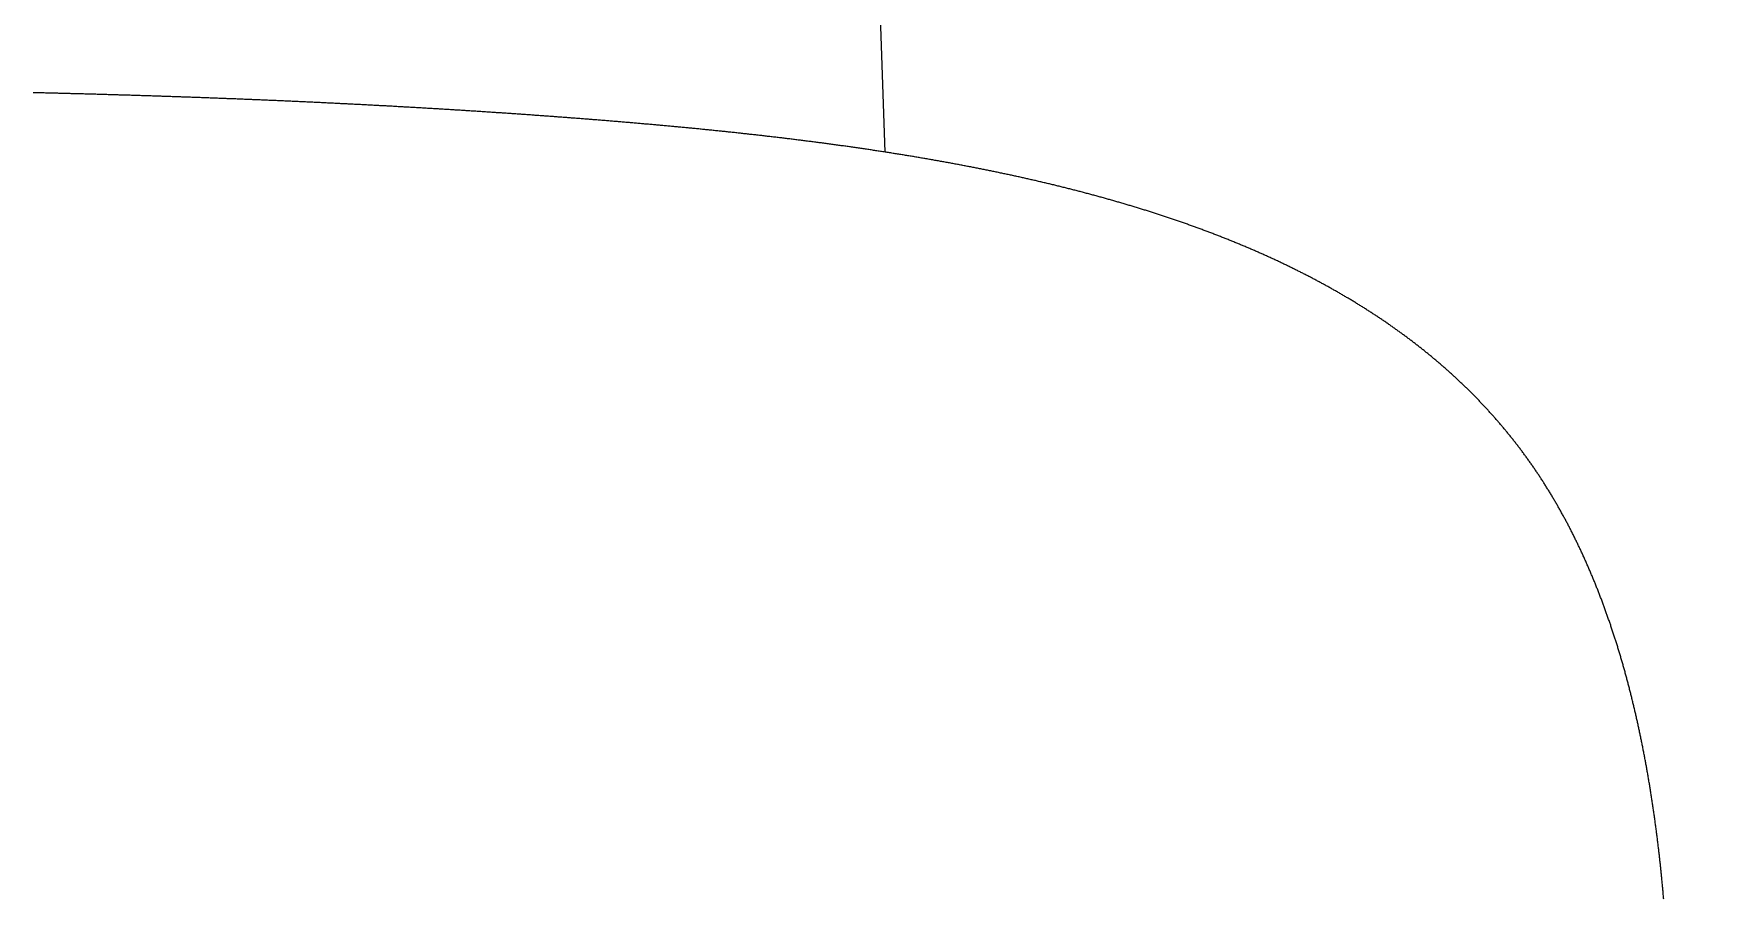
# Model space of a CAD drawing. Header units: millimetres. Extents: x 88 to 97873, y 32 to 55088.
# Drawn here: x 48491.348 to 48494.662, y 5107.48 to 5109.179 of the extents above; entities that cross this region are included whole.
import ezdxf

# ---------------------------------------------------------------- set-up
doc = ezdxf.new("R2010")
doc.units = ezdxf.units.MM
doc.header["$LTSCALE"] = 0.3

# ---------------------------------------------------------------- blocks, each defined once
blk = doc.blocks.new('FICHA_JACK5_FEMEA')
h = blk.add_hatch()
h.set_pattern_fill('ANSI35', color=256, scale=20, angle=43)
h.paths.add_polyline_path([(344.369, 0, 1), (-344.369, 0, 0.330565), (-99.716, -329.616), (-101.074, -328.278), (-102.307, -326.825), (-103.429, -325.305), (-104.47, -323.737), (-105.451, -322.136), (-106.384, -320.52), (-107.269, -318.925), (-108.104, -317.384), (-108.821, -316.043), (-110.225, -313.412), (-111.247, -311.489), (-112.233, -309.624), (-113.2, -307.781), (-114.15, -305.954), (-115.085, -304.134), (-116.009, -302.313), (-116.918, -300.494), (-117.817, -298.665), (-118.704, -296.829), (-119.576, -294.989), (-120.429, -293.148), (-121.262, -291.309), (-122.081, -289.455), (-122.881, -287.589), (-123.662, -285.713), (-124.419, -283.83), (-125.151, -281.94), (-125.852, -280.053), (-126.525, -278.158), (-127.169, -276.254), (-127.786, -274.336), (-128.37, -272.418), (-128.925, -270.494), (-129.452, -268.562), (-129.948, -266.636), (-130.415, -264.715), (-130.856, -262.797), (-131.278, -260.858), (-131.681, -258.895), (-132.063, -256.93), (-132.426, -254.961), (-132.77, -252.99), (-133.099, -251.015), (-133.412, -249.039), (-133.712, -247.062), (-133.998, -245.086), (-134.273, -243.113), (-134.536, -241.144), (-134.79, -239.182), (-135.033, -237.23), (-135.273, -235.25), (-135.515, -233.191), (-135.747, -231.132), (-135.971, -229.063), (-136.18, -227.021), (-136.376, -224.98), (-136.557, -222.947), (-136.721, -220.924), (-136.871, -218.883), (-137.003, -216.827), (-137.115, -214.759), (-137.204, -212.718), (-137.27, -210.706), (-137.312, -208.692), (-137.329, -206.678), (-137.318, -204.633), (-137.276, -202.56), (-137.2, -200.498), (-137.089, -198.449), (-136.94, -196.416), (-136.749, -194.369), (-136.511, -192.314), (-136.226, -190.286), (-135.887, -188.257), (-135.488, -186.234), (-135.033, -184.252), (-134.51, -182.284), (-133.913, -180.339), (-133.238, -178.421), (-132.466, -176.511), (-131.6, -174.647), (-130.634, -172.835), (-129.563, -171.09), (-128.395, -169.441), (-127.128, -167.876), (-125.769, -166.4), (-124.321, -165.009), (-122.809, -163.719), (-121.241, -162.523), (-119.598, -161.399), (-117.908, -160.361), (-116.178, -159.402), (-114.413, -158.517), (-112.618, -157.701), (-110.771, -156.938), (-108.902, -156.238), (-107.017, -155.594), (-105.119, -155.003), (-103.214, -154.461), (-101.273, -153.957), (-99.33, -153.496), (-97.389, -153.074), (-95.422, -152.683), (-93.461, -152.326), (-91.512, -152), (-89.542, -151.697), (-87.555, -151.417), (-85.584, -151.162), (-83.634, -150.929), (-81.672, -150.712), (-79.699, -150.511), (-77.717, -150.323), (-75.728, -150.148), (-73.767, -149.986), (-71.789, -149.833), (-69.776, -149.686), (-67.767, -149.547), (-65.755, -149.417), (-63.739, -149.294), (-61.72, -149.179), (-59.699, -149.071), (-57.675, -148.971), (-55.648, -148.877), (-53.618, -148.789), (-51.586, -148.708), (-49.551, -148.633), (-47.514, -148.564), (-45.475, -148.5), (-43.47, -148.443), (-41.5, -148.392), (-39.527, -148.345), (-37.554, -148.303), (-35.578, -148.265), (-33.601, -148.231), (-31.623, -148.2), (-29.643, -148.173), (-27.662, -148.149), (-25.68, -148.129), (-23.697, -148.111), (-21.713, -148.096), (-19.728, -148.083), (-17.743, -148.073), (-16.695, -148.068), (-16.621, -148.068), (-16.547, -148.068), (-16.474, -148.067), (-16.4, -148.067), (-16.326, -148.067), (-16.253, -148.066), (-16.179, -148.066), (-16.106, -148.066), (-16.032, -148.066), (-15.958, -148.065), (-15.885, -148.065), (-15.811, -148.065), (-15.737, -148.064), (-15.664, -148.064), (-15.59, -148.064), (-15.516, -148.064), (-15.443, -148.063), (-15.369, -148.063), (-15.296, -148.063), (-15.222, -148.062), (-15.148, -148.062), (-15.075, -148.062), (-15.001, -148.062), (-14.927, -148.061), (-14.854, -148.061), (-14.78, -148.061), (-14.706, -148.061), (-14.633, -148.06), (-14.559, -148.06), (-14.485, -148.06), (-14.412, -148.06), (-14.338, -148.059), (-14.264, -148.059), (-14.191, -148.059), (-14.117, -148.059), (-14.043, -148.059), (-13.97, -148.058), (-13.896, -148.058), (-13.822, -148.058), (-13.749, -148.058), (-13.675, -148.057), (-13.601, -148.057), (-13.528, -148.057), (-13.454, -148.057), (-13.38, -148.057), (-13.307, -148.056), (-13.233, -148.056), (-13.159, -148.056), (-13.086, -148.056), (-13.012, -148.056), (-12.938, -148.055), (-12.865, -148.055), (-12.791, -148.055), (-12.717, -148.055), (-12.644, -148.055), (-12.57, -148.054), (-12.496, -148.054), (-12.423, -148.054), (-12.349, -148.054), (-12.275, -148.054), (-12.202, -148.054), (-12.128, -148.053), (-12.054, -148.053), (-11.981, -148.053), (-11.907, -148.053), (-11.833, -148.053), (-11.76, -148.053), (-11.686, -148.052), (-11.612, -148.052), (-11.539, -148.052), (-11.465, -148.052), (-11.391, -148.052), (-11.317, -148.052), (-11.244, -148.051), (-11.17, -148.051), (-11.096, -148.051), (-11.023, -148.051), (-10.949, -148.051), (-10.875, -148.051), (-10.802, -148.051), (-10.728, -148.05), (-10.654, -148.05), (-10.581, -148.05), (-10.507, -148.05), (-10.433, -148.05), (-10.359, -148.05), (-10.286, -148.05), (-10.212, -148.05), (-10.138, -148.049), (-10.065, -148.049), (-9.991, -148.049), (-9.917, -148.049), (-9.844, -148.049), (-9.77, -148.049), (-9.696, -148.049), (-9.622, -148.049), (-9.549, -148.049), (-9.475, -148.048), (-9.401, -148.048), (-9.328, -148.048), (-9.254, -148.048), (-9.18, -148.048), (-9.106, -148.048), (-9.033, -148.048), (-8.959, -148.048), (-8.885, -148.048), (-8.812, -148.047), (-8.738, -148.047), (-8.664, -148.047), (-8.591, -148.047), (-8.517, -148.047), (-8.443, -148.047), (-8.369, -148.047), (-8.296, -148.047), (-8.222, -148.047), (-8.148, -148.047), (-8.075, -148.047), (-8.001, -148.046), (-7.927, -148.046), (-7.853, -148.046), (-7.78, -148.046), (-7.706, -148.046), (-7.632, -148.046), (-7.558, -148.046), (-7.485, -148.046), (-7.411, -148.046), (-7.337, -148.046), (-7.264, -148.046), (-7.19, -148.046), (-7.116, -148.046), (-7.042, -148.046), (-6.969, -148.045), (-6.895, -148.045), (-6.821, -148.045), (-6.748, -148.045), (-6.674, -148.045), (-6.6, -148.045), (-6.526, -148.045), (-6.453, -148.045), (-6.379, -148.045), (-6.305, -148.045), (-6.231, -148.045), (-6.158, -148.045), (-6.084, -148.045), (-6.01, -148.045), (-5.937, -148.045), (-5.863, -148.045), (-5.789, -148.045), (-5.715, -148.045), (-5.642, -148.045), (-5.568, -148.044), (-5.494, -148.044), (-5.42, -148.044), (-5.347, -148.044), (-5.273, -148.044), (-5.199, -148.044), (-5.125, -148.044), (-5.052, -148.044), (-4.978, -148.044), (-4.904, -148.044), (-4.83, -148.044), (-4.757, -148.044), (-4.683, -148.044), (-4.609, -148.044), (-4.536, -148.044), (-4.462, -148.044), (-4.388, -148.044), (-4.314, -148.044), (-4.241, -148.044), (-4.167, -148.044), (-4.093, -148.044), (-4.019, -148.044), (-3.946, -148.044), (-3.872, -148.044), (-3.798, -148.044), (-3.724, -148.044), (-3.651, -148.044), (-3.577, -148.044), (-3.503, -148.044), (-3.429, -148.044), (-3.356, -148.044), (-3.282, -148.044), (-3.208, -148.044), (-3.134, -148.044), (-3.061, -148.044), (-2.987, -148.043), (-2.913, -148.043), (-2.84, -148.043), (-2.766, -148.043), (-2.692, -148.043), (-2.618, -148.043), (-2.545, -148.043), (-2.471, -148.043), (-2.397, -148.043), (-2.323, -148.043), (-2.25, -148.043), (-2.176, -148.043), (-2.102, -148.043), (-2.028, -148.043), (-1.955, -148.043), (-1.881, -148.043), (-1.807, -148.043), (-1.733, -148.043), (-1.66, -148.043), (-1.586, -148.043), (-1.512, -148.043), (-1.438, -148.043), (-1.365, -148.043), (-1.291, -148.043), (-1.217, -148.043), (-1.143, -148.043), (-1.07, -148.043), (-0.996, -148.043), (-0.922, -148.043), (-0.848, -148.043), (-0.775, -148.043), (-0.701, -148.043), (-0.627, -148.043), (-0.553, -148.043), (-0.48, -148.043), (-0.406, -148.043), (-0.332, -148.043), (-0.258, -148.043), (-0.185, -148.043), (-0.111, -148.043), (-0.037, -148.043), (0.037, -148.043), (0.11, -148.043), (0.184, -148.043), (0.258, -148.043), (0.332, -148.043), (0.405, -148.043), (0.479, -148.043), (0.553, -148.043), (0.627, -148.043), (0.7, -148.043), (0.774, -148.043), (0.848, -148.043), (0.922, -148.043), (0.995, -148.043), (1.069, -148.043), (1.143, -148.043), (1.217, -148.043), (1.29, -148.043), (1.364, -148.043), (1.438, -148.043), (1.512, -148.043), (1.585, -148.043), (1.659, -148.043), (1.733, -148.043), (1.807, -148.043), (1.88, -148.043), (1.954, -148.043), (2.028, -148.043), (2.102, -148.043), (2.175, -148.043), (2.249, -148.043), (2.323, -148.043), (2.397, -148.043), (2.47, -148.043), (2.544, -148.043), (2.618, -148.043), (2.692, -148.043), (2.765, -148.043), (2.839, -148.043), (2.913, -148.043), (2.987, -148.043), (3.06, -148.043), (3.134, -148.043), (3.208, -148.043), (3.282, -148.043), (3.355, -148.043), (3.429, -148.043), (3.503, -148.043), (3.577, -148.043), (3.65, -148.043), (3.724, -148.043), (3.798, -148.043), (3.872, -148.043), (3.945, -148.043), (4.019, -148.043), (4.093, -148.043), (4.167, -148.043), (4.24, -148.043), (4.314, -148.043), (4.388, -148.043), (4.462, -148.043), (4.535, -148.043), (4.609, -148.043), (4.683, -148.043), (4.757, -148.043), (4.83, -148.043), (4.904, -148.043), (4.978, -148.043), (5.052, -148.044), (5.125, -148.044), (5.199, -148.044), (5.273, -148.044), (5.346, -148.044), (5.42, -148.044), (5.494, -148.044), (5.568, -148.044), (5.641, -148.044), (5.715, -148.044), (5.789, -148.044), (5.863, -148.044), (5.936, -148.044), (6.01, -148.044), (6.084, -148.044), (6.158, -148.044), (6.231, -148.044), (6.305, -148.044), (6.379, -148.044), (6.453, -148.044), (6.526, -148.044), (6.6, -148.044), (6.674, -148.044), (6.748, -148.044), (6.821, -148.044), (6.895, -148.044), (6.969, -148.044), (7.042, -148.044), (7.116, -148.044), (7.19, -148.044), (7.264, -148.044), (7.337, -148.044), (7.411, -148.044), (7.485, -148.044), (7.559, -148.044), (7.632, -148.045), (7.706, -148.045), (7.78, -148.045), (7.854, -148.045), (7.927, -148.045), (8.001, -148.045), (8.075, -148.045), (8.148, -148.045), (8.222, -148.045), (8.296, -148.045), (8.37, -148.045), (8.443, -148.045), (8.517, -148.045), (8.591, -148.045), (8.665, -148.045), (8.738, -148.045), (8.812, -148.045), (8.886, -148.045), (8.959, -148.045), (9.033, -148.046), (9.107, -148.046), (9.181, -148.046), (9.254, -148.046), (9.328, -148.046), (9.402, -148.046), (9.476, -148.046), (9.549, -148.046), (9.623, -148.046), (9.697, -148.046), (9.77, -148.046), (9.844, -148.046), (9.918, -148.046), (9.992, -148.046), (10.065, -148.047), (10.139, -148.047), (10.213, -148.047), (10.286, -148.047), (10.36, -148.047), (10.434, -148.047), (10.508, -148.047), (10.581, -148.047), (10.655, -148.047), (10.729, -148.047), (10.802, -148.047), (10.876, -148.048), (10.95, -148.048), (11.024, -148.048), (11.097, -148.048), (11.171, -148.048), (11.245, -148.048), (11.318, -148.048), (11.392, -148.048), (11.466, -148.048), (11.54, -148.049), (11.613, -148.049), (11.687, -148.049), (11.761, -148.049), (11.834, -148.049), (11.908, -148.049), (11.982, -148.049), (12.055, -148.049), (12.129, -148.049), (12.203, -148.05), (12.277, -148.05), (12.35, -148.05), (12.424, -148.05), (12.498, -148.05), (12.571, -148.05), (12.645, -148.05), (12.719, -148.05), (12.792, -148.051), (12.866, -148.051), (12.94, -148.051), (13.013, -148.051), (13.087, -148.051), (13.161, -148.051), (13.235, -148.051), (13.308, -148.052), (13.382, -148.052), (13.456, -148.052), (13.529, -148.052), (13.603, -148.052), (13.677, -148.052), (13.75, -148.053), (13.824, -148.053), (13.898, -148.053), (13.971, -148.053), (14.045, -148.053), (14.119, -148.053), (14.192, -148.054), (14.266, -148.054), (14.34, -148.054), (14.414, -148.054), (14.487, -148.054), (14.561, -148.054), (14.635, -148.055), (14.708, -148.055), (14.782, -148.055), (14.856, -148.055), (14.929, -148.055), (15.003, -148.056), (15.077, -148.056), (15.15, -148.056), (15.224, -148.056), (15.298, -148.056), (15.371, -148.057), (15.445, -148.057), (15.519, -148.057), (15.592, -148.057), (15.666, -148.057), (15.74, -148.058), (15.813, -148.058), (15.887, -148.058), (15.961, -148.058), (16.034, -148.059), (16.108, -148.059), (16.182, -148.059), (16.255, -148.059), (16.329, -148.059), (16.403, -148.06), (16.476, -148.06), (16.55, -148.06), (16.623, -148.06), (16.697, -148.061), (16.771, -148.061), (16.844, -148.061), (16.918, -148.061), (16.992, -148.062), (17.065, -148.062), (17.139, -148.062), (17.213, -148.062), (17.286, -148.063), (17.36, -148.063), (17.434, -148.063), (17.507, -148.064), (17.581, -148.064), (17.654, -148.064), (17.728, -148.064), (17.802, -148.065), (18.889, -148.069), (20.948, -148.079), (23.007, -148.091), (25.064, -148.106), (27.121, -148.124), (29.177, -148.144), (31.231, -148.168), (33.285, -148.195), (35.336, -148.227), (37.387, -148.262), (39.435, -148.301), (41.482, -148.345), (43.527, -148.393), (45.571, -148.446), (47.612, -148.505), (49.651, -148.569), (51.688, -148.638), (53.722, -148.714), (55.754, -148.795), (57.783, -148.883), (59.81, -148.978), (61.834, -149.079), (63.856, -149.187), (65.874, -149.303), (67.889, -149.426), (69.901, -149.557), (71.91, -149.696), (73.963, -149.847), (76.047, -150.009), (78.112, -150.181), (80.17, -150.366), (82.221, -150.563), (84.261, -150.776), (86.289, -151.006), (88.303, -151.254), (90.337, -151.526), (92.385, -151.825), (94.413, -152.148), (96.419, -152.498), (98.433, -152.881), (100.452, -153.302), (102.439, -153.756), (104.427, -154.253), (106.408, -154.797), (108.381, -155.392), (110.339, -156.041), (112.249, -156.739), (114.139, -157.499), (116.001, -158.327), (117.832, -159.225), (119.624, -160.201), (121.373, -161.26), (123.071, -162.407), (124.691, -163.631), (126.229, -164.934), (127.682, -166.32), (129.046, -167.792), (130.318, -169.351), (131.475, -170.974), (132.524, -172.662), (133.473, -174.413), (134.326, -176.214), (135.089, -178.057), (135.769, -179.933), (136.37, -181.838), (136.9, -183.763), (137.363, -185.704), (137.765, -187.653), (138.109, -189.607), (138.401, -191.559), (138.649, -193.538), (138.855, -195.541), (139.017, -197.533), (139.141, -199.506), (139.231, -201.494), (139.289, -203.492), (139.317, -205.499), (139.316, -207.511), (139.289, -209.526), (139.237, -211.539), (139.161, -213.55), (139.065, -215.554), (138.949, -217.549), (138.816, -219.532), (138.667, -221.5), (138.501, -223.483), (138.32, -225.478), (138.128, -227.447), (137.924, -229.418), (137.71, -231.388), (137.49, -233.318), (137.256, -235.312), (137.01, -237.349), (136.755, -239.384), (136.494, -241.397), (136.222, -243.414), (135.94, -245.433), (135.644, -247.452), (135.336, -249.469), (135.013, -251.483), (134.675, -253.494), (134.319, -255.499), (133.945, -257.5), (133.551, -259.496), (133.134, -261.488), (132.694, -263.477), (132.232, -265.443), (131.748, -267.391), (131.234, -269.343), (130.692, -271.283), (130.122, -273.215), (129.521, -275.144), (128.893, -277.055), (128.237, -278.955), (127.56, -280.825), (126.859, -282.678), (126.132, -284.528), (125.382, -286.371), (124.61, -288.207), (123.819, -290.031), (123.013, -291.844), (122.193, -293.642), (121.362, -295.425), (120.514, -297.206), (119.652, -298.984), (118.778, -300.756), (117.895, -302.52), (117.006, -304.271), (116.113, -306.006), (115.222, -307.721), (114.328, -309.427), (113.444, -311.101), (112.596, -312.697), (112.122, -313.587), (112.106, -313.617), (112.09, -313.647), (112.074, -313.676), (111.13, -315.449), (109.98, -317.599), (108.914, -319.556), (107.844, -321.451), (106.742, -323.294), (105.58, -325.079), (104.332, -326.787), (102.98, -328.375), (102.617, -328.724, 0.328122)])
blk.add_lwpolyline([(-136.916, -196.192), (-136.911, -196.125), (-136.905, -196.057), (-136.899, -195.99), (-136.893, -195.923), (-136.887, -195.855), (-136.881, -195.788), (-136.875, -195.721), (-136.869, -195.654), (-136.863, -195.587), (-136.857, -195.52), (-136.85, -195.452), (-136.844, -195.385), (-136.838, -195.318), (-136.831, -195.251), (-136.825, -195.184), (-136.819, -195.117), (-136.812, -195.05), (-136.806, -194.983), (-136.799, -194.916), (-136.792, -194.849), (-136.786, -194.782), (-136.779, -194.716), (-136.772, -194.649), (-136.765, -194.582), (-136.759, -194.515), (-136.752, -194.448), (-136.745, -194.382), (-136.738, -194.315), (-136.731, -194.248), (-136.724, -194.182), (-136.717, -194.115), (-136.709, -194.048), (-136.702, -193.982), (-136.695, -193.915), (-136.688, -193.849), (-136.68, -193.782), (-136.673, -193.716), (-136.665, -193.649), (-136.658, -193.583), (-136.65, -193.516), (-136.643, -193.45), (-136.635, -193.384), (-136.627, -193.317), (-136.62, -193.251), (-136.612, -193.185), (-136.604, -193.119), (-136.596, -193.052), (-136.588, -192.986), (-136.58, -192.92), (-136.572, -192.854), (-136.564, -192.788), (-136.556, -192.722), (-136.548, -192.656), (-136.54, -192.59), (-136.531, -192.524), (-136.523, -192.458), (-136.515, -192.392), (-136.506, -192.326), (-136.498, -192.26), (-136.489, -192.194), (-136.481, -192.129), (-136.472, -192.063), (-136.463, -191.997), (-136.455, -191.931), (-136.446, -191.866), (-136.437, -191.8), (-136.428, -191.734), (-136.419, -191.669), (-136.411, -191.603), (-136.402, -191.538), (-136.392, -191.472), (-136.383, -191.407), (-136.374, -191.341), (-136.365, -191.276), (-136.356, -191.211), (-136.347, -191.145), (-136.337, -191.08), (-136.328, -191.015), (-136.318, -190.949), (-136.309, -190.884), (-136.299, -190.819), (-136.29, -190.754), (-136.28, -190.689), (-136.27, -190.624), (-136.261, -190.558), (-136.251, -190.493), (-136.241, -190.428), (-136.231, -190.363), (-136.221, -190.299), (-136.211, -190.234), (-136.201, -190.169), (-136.191, -190.104), (-136.181, -190.039), (-136.171, -189.974), (-136.16, -189.91), (-136.15, -189.845), (-136.14, -189.78), (-136.129, -189.716), (-136.119, -189.651), (-136.108, -189.586), (-136.098, -189.522), (-136.087, -189.457), (-136.077, -189.393), (-136.066, -189.329), (-136.055, -189.264), (-136.044, -189.2), (-136.033, -189.135), (-136.023, -189.071), (-136.012, -189.007), (-136.001, -188.943), (-135.989, -188.879), (-135.978, -188.814), (-135.967, -188.75), (-135.956, -188.686), (-135.945, -188.622), (-135.933, -188.558), (-135.922, -188.494), (-135.91, -188.43), (-135.899, -188.366), (-135.887, -188.302), (-135.876, -188.239), (-135.864, -188.175), (-135.852, -188.111), (-135.841, -188.047), (-135.829, -187.984), (-135.817, -187.92), (-135.805, -187.856), (-135.793, -187.793), (-135.781, -187.729), (-135.769, -187.666), (-135.757, -187.602), (-135.745, -187.539), (-135.732, -187.476), (-135.72, -187.412), (-135.708, -187.349), (-135.695, -187.286), (-135.683, -187.223), (-135.67, -187.159), (-135.658, -187.096), (-135.645, -187.033), (-135.632, -186.97), (-135.62, -186.907), (-135.607, -186.844), (-135.594, -186.781), (-135.581, -186.718), (-135.568, -186.655), (-135.555, -186.592), (-135.542, -186.53), (-135.529, -186.467), (-135.516, -186.404), (-135.503, -186.341), (-135.489, -186.279), (-135.476, -186.216), (-135.463, -186.154), (-135.449, -186.091), (-135.436, -186.029), (-135.422, -185.966), (-135.409, -185.904), (-135.395, -185.841), (-135.381, -185.779), (-135.367, -185.717), (-135.354, -185.655), (-135.34, -185.592), (-135.326, -185.53), (-135.312, -185.468), (-135.298, -185.406), (-135.283, -185.344), (-135.269, -185.282), (-135.255, -185.22), (-135.241, -185.158), (-135.226, -185.096), (-135.212, -185.035), (-135.198, -184.973), (-135.183, -184.911), (-135.168, -184.849), (-135.154, -184.788), (-135.139, -184.726), (-135.124, -184.665), (-135.11, -184.603), (-135.095, -184.542), (-135.08, -184.48), (-135.065, -184.419), (-135.05, -184.357), (-135.035, -184.296), (-135.02, -184.235), (-135.004, -184.174), (-134.989, -184.113), (-134.974, -184.051), (-134.958, -183.99), (-134.943, -183.929), (-134.927, -183.868), (-134.912, -183.807), (-134.896, -183.747), (-134.881, -183.686), (-134.865, -183.625), (-134.849, -183.564), (-134.833, -183.503), (-134.817, -183.443), (-134.801, -183.382), (-134.785, -183.322), (-134.769, -183.261), (-134.753, -183.201), (-134.737, -183.14), (-134.721, -183.08), (-134.704, -183.019), (-134.688, -182.959), (-134.671, -182.899), (-134.655, -182.839), (-134.638, -182.778), (-134.622, -182.718), (-134.605, -182.658), (-134.588, -182.598), (-134.571, -182.538), (-134.555, -182.478), (-134.538, -182.418), (-134.521, -182.359), (-134.504, -182.299), (-134.487, -182.239), (-134.469, -182.179), (-134.452, -182.12), (-134.435, -182.06), (-134.418, -182.001), (-134.4, -181.941), (-134.383, -181.882), (-134.365, -181.822), (-134.348, -181.763), (-134.33, -181.704), (-134.312, -181.644), (-134.294, -181.585), (-134.277, -181.526), (-134.259, -181.467), (-134.241, -181.408), (-134.223, -181.349), (-134.205, -181.29), (-134.187, -181.231), (-134.168, -181.172), (-134.15, -181.113), (-134.132, -181.055), (-134.113, -180.996), (-134.095, -180.937), (-134.076, -180.879), (-134.058, -180.82), (-134.039, -180.762), (-134.02, -180.703), (-134.002, -180.645), (-133.983, -180.586), (-133.964, -180.528), (-133.945, -180.47), (-133.926, -180.412), (-133.907, -180.354), (-133.888, -180.295), (-133.869, -180.237), (-133.849, -180.179), (-133.83, -180.121), (-133.811, -180.064), (-133.791, -180.006), (-133.772, -179.948), (-133.752, -179.89), (-133.733, -179.833), (-133.713, -179.775), (-133.693, -179.717), (-133.673, -179.66), (-133.653, -179.602), (-133.633, -179.545), (-133.613, -179.488), (-133.593, -179.43), (-133.573, -179.373), (-133.553, -179.316), (-133.533, -179.259), (-133.512, -179.202), (-133.492, -179.145), (-133.471, -179.088), (-133.451, -179.031), (-133.43, -178.974), (-133.41, -178.917), (-133.389, -178.86), (-133.368, -178.804), (-133.347, -178.747), (-133.326, -178.69), (-133.305, -178.634), (-133.284, -178.577), (-133.263, -178.521), (-133.242, -178.465), (-133.221, -178.408), (-133.199, -178.352), (-133.178, -178.296), (-133.157, -178.24), (-133.135, -178.184), (-133.114, -178.127), (-133.092, -178.072), (-133.07, -178.016), (-133.048, -177.96), (-133.027, -177.904), (-133.005, -177.848), (-132.983, -177.792), (-132.961, -177.737), (-132.939, -177.681), (-132.916, -177.626), (-132.894, -177.57), (-132.872, -177.515), (-132.85, -177.459), (-132.827, -177.404), (-132.805, -177.349), (-132.782, -177.294), (-132.759, -177.239), (-132.737, -177.184), (-132.714, -177.129), (-132.691, -177.074), (-132.668, -177.019), (-132.645, -176.964), (-132.622, -176.909), (-132.599, -176.854), (-132.576, -176.8), (-132.553, -176.745), (-132.529, -176.691), (-132.506, -176.636), (-132.483, -176.582), (-132.459, -176.527), (-132.435, -176.473), (-132.412, -176.419), (-132.388, -176.365), (-132.364, -176.311), (-132.34, -176.256), (-132.317, -176.202), (-132.293, -176.149), (-132.269, -176.095), (-132.244, -176.041), (-132.22, -175.987), (-132.196, -175.933), (-132.172, -175.88), (-132.147, -175.826), (-132.123, -175.773), (-132.098, -175.719), (-132.074, -175.666), (-132.049, -175.613), (-132.024, -175.559), (-131.999, -175.506), (-131.975, -175.453), (-131.95, -175.4), (-131.925, -175.347), (-131.899, -175.294), (-131.874, -175.241), (-131.849, -175.188), (-131.824, -175.135), (-131.798, -175.083), (-131.773, -175.03), (-131.747, -174.977), (-131.722, -174.925), (-131.696, -174.872), (-131.671, -174.82), (-131.645, -174.768), (-131.619, -174.715), (-131.593, -174.663), (-131.567, -174.611), (-131.541, -174.559), (-131.515, -174.507), (-131.489, -174.455), (-131.462, -174.403), (-131.436, -174.351), (-131.409, -174.3), (-131.383, -174.248), (-131.356, -174.196), (-131.33, -174.145), (-131.303, -174.093), (-131.276, -174.042), (-131.249, -173.991), (-131.223, -173.939), (-131.196, -173.888), (-131.168, -173.837), (-131.141, -173.786), (-131.114, -173.735), (-131.087, -173.684), (-131.059, -173.633), (-131.032, -173.582), (-131.005, -173.531), (-130.977, -173.481), (-130.949, -173.43), (-130.922, -173.379), (-130.894, -173.329), (-130.866, -173.278), (-130.838, -173.228), (-130.81, -173.178), (-130.782, -173.128), (-130.754, -173.077), (-130.726, -173.027), (-130.697, -172.977), (-130.669, -172.927), (-130.641, -172.877), (-130.612, -172.828), (-130.583, -172.778), (-130.555, -172.728), (-130.526, -172.679), (-130.497, -172.629), (-130.468, -172.579), (-130.439, -172.53), (-130.41, -172.481), (-130.381, -172.431), (-130.352, -172.382), (-130.323, -172.333), (-130.294, -172.284), (-130.264, -172.235), (-130.235, -172.186), (-130.205, -172.137), (-130.176, -172.088), (-130.146, -172.04), (-130.116, -171.991), (-130.086, -171.942), (-130.056, -171.894), (-130.026, -171.846), (-129.996, -171.797), (-129.966, -171.749), (-129.936, -171.701), (-129.906, -171.652), (-129.875, -171.604), (-129.845, -171.556), (-129.814, -171.508), (-129.784, -171.461), (-129.753, -171.413), (-129.722, -171.365), (-129.691, -171.317), (-129.661, -171.27), (-129.63, -171.222), (-129.599, -171.175), (-129.567, -171.127), (-129.536, -171.08), (-129.505, -171.033), (-129.474, -170.986), (-129.442, -170.939), (-129.411, -170.892), (-129.379, -170.845), (-129.348, -170.798), (-129.316, -170.751), (-129.284, -170.704), (-129.252, -170.658), (-129.22, -170.611), (-129.188, -170.565), (-129.156, -170.518), (-129.124, -170.472), (-129.092, -170.425), (-129.059, -170.379), (-129.027, -170.333), (-128.994, -170.287), (-128.962, -170.241), (-128.929, -170.195), (-128.897, -170.149), (-128.864, -170.103), (-128.831, -170.058), (-128.798, -170.012), (-128.765, -169.966), (-128.732, -169.921), (-128.699, -169.876), (-128.666, -169.83), (-128.632, -169.785), (-128.599, -169.74), (-128.565, -169.695), (-128.532, -169.649), (-128.498, -169.604), (-128.465, -169.56), (-128.431, -169.515), (-128.397, -169.47), (-128.363, -169.425), (-128.329, -169.38), (-128.295, -169.336), (-128.261, -169.291), (-128.227, -169.247), (-128.193, -169.203), (-128.158, -169.158), (-128.124, -169.114), (-128.089, -169.07), (-128.055, -169.026), (-128.02, -168.982), (-127.986, -168.938), (-127.951, -168.894), (-127.916, -168.85), (-127.881, -168.806), (-127.846, -168.763), (-127.811, -168.719), (-127.776, -168.676), (-127.741, -168.632), (-127.705, -168.589), (-127.67, -168.545), (-127.635, -168.502), (-127.599, -168.459), (-127.564, -168.416), (-127.528, -168.373), (-127.492, -168.33), (-127.456, -168.287), (-127.421, -168.244), (-127.385, -168.201), (-127.349, -168.158), (-127.313, -168.116), (-127.276, -168.073), (-127.24, -168.031), (-127.204, -167.988), (-127.168, -167.946), (-127.131, -167.904), (-127.095, -167.861), (-127.058, -167.819), (-127.022, -167.777), (-126.985, -167.735), (-126.948, -167.693), (-126.911, -167.651), (-126.874, -167.61), (-126.837, -167.568), (-126.8, -167.526), (-126.763, -167.484), (-126.726, -167.443), (-126.689, -167.401), (-126.651, -167.36), (-126.614, -167.319), (-126.576, -167.277), (-126.539, -167.236), (-126.501, -167.195), (-126.464, -167.154), (-126.426, -167.113), (-126.388, -167.072), (-126.35, -167.031), (-126.312, -166.99), (-126.274, -166.95), (-126.236, -166.909), (-126.198, -166.868), (-126.16, -166.828), (-126.121, -166.787), (-126.083, -166.747), (-126.044, -166.707), (-126.006, -166.666), (-125.967, -166.626), (-125.929, -166.586), (-125.89, -166.546), (-125.851, -166.506), (-125.812, -166.466), (-125.773, -166.426), (-125.734, -166.386), (-125.695, -166.346), (-125.656, -166.307), (-125.617, -166.267), (-125.578, -166.228), (-125.538, -166.188), (-125.499, -166.149), (-125.459, -166.109), (-125.42, -166.07), (-125.38, -166.031), (-125.34, -165.992), (-125.301, -165.953), (-125.261, -165.914), (-125.221, -165.875), (-125.181, -165.836), (-125.141, -165.797), (-125.101, -165.758), (-125.061, -165.719), (-125.021, -165.681), (-124.98, -165.642), (-124.94, -165.604), (-124.899, -165.565), (-124.859, -165.527), (-124.818, -165.489), (-124.778, -165.45), (-124.737, -165.412), (-124.696, -165.374), (-124.656, -165.336), (-124.615, -165.298), (-124.574, -165.26), (-124.533, -165.222), (-124.492, -165.184), (-124.45, -165.147), (-124.409, -165.109), (-124.368, -165.071), (-124.327, -165.034), (-124.285, -164.996), (-124.244, -164.959), (-124.202, -164.922), (-124.16, -164.884), (-124.119, -164.847), (-124.077, -164.81), (-124.035, -164.773), (-123.993, -164.736), (-123.951, -164.699), (-123.909, -164.662), (-123.867, -164.625), (-123.825, -164.588), (-123.783, -164.552), (-123.741, -164.515), (-123.698, -164.478), (-123.656, -164.442), (-123.613, -164.405), (-123.571, -164.369), (-123.528, -164.333), (-123.486, -164.296), (-123.443, -164.26), (-123.4, -164.224), (-123.357, -164.188), (-123.314, -164.152), (-123.271, -164.116), (-123.228, -164.08), (-123.185, -164.044), (-123.142, -164.009), (-123.099, -163.973), (-123.056, -163.937), (-123.012, -163.902), (-122.969, -163.866), (-122.925, -163.831), (-122.882, -163.795), (-122.838, -163.76), (-122.794, -163.725), (-122.751, -163.689), (-122.707, -163.654), (-122.663, -163.619), (-122.619, -163.584), (-122.575, -163.549), (-122.531, -163.514), (-122.487, -163.479), (-122.443, -163.445), (-122.398, -163.41), (-122.354, -163.375), (-122.31, -163.341), (-122.265, -163.306), (-122.221, -163.272), (-122.176, -163.237), (-122.132, -163.203), (-122.087, -163.168), (-122.042, -163.134), (-121.997, -163.1), (-121.953, -163.066), (-121.908, -163.032), (-121.863, -162.998), (-121.818, -162.964), (-121.772, -162.93), (-121.727, -162.896), (-121.682, -162.862), (-121.637, -162.829), (-121.591, -162.795), (-121.546, -162.762), (-121.5, -162.728), (-121.455, -162.695), (-121.409, -162.661), (-121.364, -162.628), (-121.318, -162.595), (-121.272, -162.561), (-121.226, -162.528), (-121.18, -162.495), (-121.134, -162.462), (-121.088, -162.429), (-121.042, -162.396), (-120.996, -162.363), (-120.95, -162.33), (-120.903, -162.298), (-120.857, -162.265), (-120.811, -162.232), (-120.764, -162.2), (-120.718, -162.167), (-120.671, -162.135), (-120.625, -162.102), (-120.578, -162.07), (-120.531, -162.038), (-120.484, -162.006), (-120.437, -161.974), (-120.39, -161.941), (-120.343, -161.909), (-120.296, -161.877), (-120.249, -161.845), (-120.202, -161.814), (-120.155, -161.782), (-120.108, -161.75), (-120.06, -161.718), (-120.013, -161.687), (-119.965, -161.655), (-119.918, -161.624), (-119.87, -161.592), (-119.823, -161.561), (-119.775, -161.529), (-119.727, -161.498), (-119.679, -161.467), (-119.631, -161.436), (-119.583, -161.405), (-119.535, -161.374), (-119.487, -161.343), (-119.439, -161.312), (-119.391, -161.281), (-119.343, -161.25), (-119.295, -161.219), (-119.246, -161.188), (-119.198, -161.158), (-119.149, -161.127), (-119.101, -161.097), (-119.052, -161.066), (-119.004, -161.036), (-118.955, -161.005), (-118.906, -160.975), (-118.857, -160.945), (-118.808, -160.915), (-118.76, -160.884), (-118.711, -160.854), (-118.661, -160.824), (-118.612, -160.794), (-118.563, -160.764), (-118.514, -160.734), (-118.465, -160.705), (-118.415, -160.675), (-118.366, -160.645), (-118.317, -160.616), (-118.267, -160.586), (-118.218, -160.556), (-118.168, -160.527), (-118.118, -160.498), (-118.069, -160.468), (-118.019, -160.439), (-117.969, -160.41), (-117.919, -160.38), (-117.869, -160.351), (-117.819, -160.322), (-117.769, -160.293), (-117.719, -160.264), (-117.669, -160.235), (-117.619, -160.206), (-117.568, -160.178), (-117.518, -160.149), (-117.468, -160.12), (-117.417, -160.091), (-117.367, -160.063), (-117.316, -160.034), (-117.266, -160.006), (-117.215, -159.977), (-117.164, -159.949), (-117.113, -159.921), (-117.063, -159.892), (-117.012, -159.864), (-116.961, -159.836), (-116.91, -159.808), (-116.859, -159.78), (-116.808, -159.752), (-116.756, -159.724), (-116.705, -159.696), (-116.654, -159.668), (-116.603, -159.64), (-116.551, -159.613), (-116.5, -159.585), (-116.448, -159.557), (-116.397, -159.53), (-116.345, -159.502), (-116.294, -159.475), (-116.242, -159.447), (-116.19, -159.42), (-116.138, -159.393), (-116.087, -159.365), (-116.035, -159.338), (-115.983, -159.311), (-115.931, -159.284), (-115.879, -159.257), (-115.827, -159.23), (-115.774, -159.203), (-115.722, -159.176), (-115.67, -159.149), (-115.618, -159.123), (-115.565, -159.096), (-115.513, -159.069), (-115.46, -159.043), (-115.408, -159.016), (-115.355, -158.989), (-115.302, -158.963), (-115.25, -158.937), (-115.197, -158.91), (-115.144, -158.884), (-115.091, -158.858), (-115.038, -158.831), (-114.986, -158.805), (-114.933, -158.779), (-114.879, -158.753), (-114.826, -158.727), (-114.773, -158.701), (-114.72, -158.675), (-114.667, -158.649), (-114.613, -158.624), (-114.56, -158.598), (-114.507, -158.572), (-114.453, -158.547), (-114.4, -158.521), (-114.346, -158.495), (-114.292, -158.47), (-114.239, -158.445), (-114.185, -158.419), (-114.131, -158.394), (-114.077, -158.369), (-114.024, -158.343), (-113.97, -158.318), (-113.916, -158.293), (-113.862, -158.268), (-113.808, -158.243), (-113.753, -158.218), (-113.699, -158.193), (-113.645, -158.168), (-113.591, -158.143), (-113.536, -158.118), (-113.482, -158.094), (-113.428, -158.069), (-113.373, -158.044), (-113.319, -158.02), (-113.264, -157.995), (-113.209, -157.971), (-113.155, -157.946), (-113.1, -157.922), (-113.045, -157.898), (-112.99, -157.873), (-112.936, -157.849), (-112.881, -157.825), (-112.826, -157.801), (-112.771, -157.777), (-112.716, -157.753), (-112.66, -157.729), (-112.605, -157.705), (-112.55, -157.681), (-112.495, -157.657), (-112.439, -157.633), (-112.384, -157.61), (-112.329, -157.586), (-112.273, -157.562), (-112.218, -157.539), (-112.162, -157.515), (-112.107, -157.492), (-112.051, -157.468), (-111.995, -157.445), (-111.939, -157.421), (-111.884, -157.398), (-111.828, -157.375), (-111.772, -157.352), (-111.716, -157.328), (-111.66, -157.305), (-111.604, -157.282), (-111.548, -157.259), (-111.492, -157.236), (-111.436, -157.213), (-111.379, -157.19), (-111.323, -157.168), (-111.267, -157.145), (-111.21, -157.122), (-111.154, -157.099), (-111.098, -157.077), (-111.041, -157.054), (-110.985, -157.032), (-110.928, -157.009), (-110.871, -156.987), (-110.815, -156.964), (-110.758, -156.942), (-110.701, -156.92), (-110.644, -156.897), (-110.587, -156.875), (-110.531, -156.853), (-110.474, -156.831), (-110.417, -156.809), (-110.359, -156.787), (-110.302, -156.765), (-110.245, -156.743), (-110.188, -156.721), (-110.131, -156.699), (-110.074, -156.677), (-110.016, -156.656), (-109.959, -156.634), (-109.901, -156.612), (-109.844, -156.591), (-109.786, -156.569), (-109.729, -156.548), (-109.671, -156.526), (-109.614, -156.505), (-109.556, -156.483), (-109.498, -156.462), (-109.44, -156.441), (-109.383, -156.419), (-109.325, -156.398), (-109.267, -156.377), (-109.209, -156.356), (-109.151, -156.335), (-109.093, -156.314), (-109.035, -156.293), (-108.977, -156.272), (-108.918, -156.251), (-108.86, -156.23), (-108.802, -156.209), (-108.744, -156.189), (-108.685, -156.168), (-108.627, -156.147), (-108.568, -156.127), (-108.51, -156.106), (-108.451, -156.086), (-108.393, -156.065), (-108.334, -156.045), (-108.276, -156.024), (-108.217, -156.004), (-108.158, -155.984), (-108.099, -155.963), (-108.04, -155.943), (-107.982, -155.923), (-107.923, -155.903), (-107.864, -155.883), (-107.805, -155.863), (-107.746, -155.843), (-107.687, -155.823), (-107.627, -155.803), (-107.568, -155.783), (-107.509, -155.763), (-107.45, -155.744), (-107.391, -155.724), (-107.331, -155.704), (-107.272, -155.684), (-107.212, -155.665), (-107.153, -155.645), (-107.093, -155.626), (-107.034, -155.606), (-106.974, -155.587), (-106.915, -155.567), (-106.855, -155.548), (-106.795, -155.529), (-106.735, -155.51), (-106.676, -155.49), (-106.616, -155.471), (-106.556, -155.452), (-106.496, -155.433), (-106.436, -155.414), (-106.376, -155.395), (-106.316, -155.376), (-106.256, -155.357), (-106.196, -155.338), (-106.136, -155.319), (-106.075, -155.3), (-106.015, -155.282), (-105.955, -155.263), (-105.895, -155.244), (-105.834, -155.226), (-105.774, -155.207), (-105.713, -155.189), (-105.653, -155.17), (-105.592, -155.152), (-105.532, -155.133), (-105.471, -155.115), (-105.41, -155.097), (-105.35, -155.078), (-105.289, -155.06), (-105.228, -155.042), (-105.167, -155.024), (-105.107, -155.005), (-105.046, -154.987), (-104.985, -154.969), (-104.924, -154.951), (-104.863, -154.933), (-104.802, -154.915), (-104.741, -154.898), (-104.68, -154.88), (-104.618, -154.862), (-104.557, -154.844), (-104.496, -154.826), (-104.435, -154.809), (-104.373, -154.791), (-104.312, -154.774), (-104.251, -154.756), (-104.189, -154.738), (-104.128, -154.721), (-104.066, -154.703), (-104.005, -154.686), (-103.943, -154.669), (-103.881, -154.651), (-103.82, -154.634), (-103.758, -154.617), (-103.696, -154.6), (-103.635, -154.583), (-103.573, -154.565), (-103.511, -154.548), (-103.449, -154.531), (-103.387, -154.514), (-103.325, -154.497), (-103.263, -154.48), (-103.201, -154.464), (-103.139, -154.447), (-103.077, -154.43), (-103.015, -154.413), (-102.953, -154.396), (-102.89, -154.38), (-102.828, -154.363), (-102.766, -154.346), (-102.703, -154.33), (-102.641, -154.313), (-102.579, -154.297), (-102.516, -154.28), (-102.454, -154.264), (-102.391, -154.248), (-102.329, -154.231), (-102.266, -154.215), (-102.203, -154.199), (-102.141, -154.182), (-102.078, -154.166), (-102.015, -154.15), (-101.953, -154.134), (-101.89, -154.118), (-101.827, -154.102), (-101.764, -154.086), (-101.701, -154.07), (-101.638, -154.054), (-101.575, -154.038), (-101.512, -154.022), (-101.449, -154.006), (-101.386, -153.991), (-101.323, -153.975), (-101.26, -153.959), (-101.197, -153.943), (-101.133, -153.928), (-101.07, -153.912), (-101.007, -153.897), (-100.944, -153.881), (-100.88, -153.866), (-100.817, -153.85), (-100.753, -153.835), (-100.69, -153.819), (-100.626, -153.804), (-100.563, -153.789), (-100.499, -153.774), (-100.436, -153.758), (-100.372, -153.743), (-100.308, -153.728), (-100.245, -153.713), (-100.181, -153.698), (-100.117, -153.683), (-100.053, -153.668), (-99.989, -153.653), (-99.926, -153.638), (-99.862, -153.623), (-99.798, -153.608), (-99.734, -153.593), (-99.67, -153.578), (-99.606, -153.564), (-99.542, -153.549), (-99.477, -153.534), (-99.413, -153.52), (-99.349, -153.505), (-99.285, -153.49), (-99.221, -153.476), (-99.156, -153.461), (-99.092, -153.447), (-99.028, -153.433), (-98.963, -153.418), (-98.899, -153.404), (-98.835, -153.389), (-98.77, -153.375), (-98.706, -153.361), (-98.641, -153.347), (-98.577, -153.332), (-98.512, -153.318), (-98.447, -153.304), (-98.383, -153.29), (-98.318, -153.276), (-98.253, -153.262), (-98.189, -153.248), (-98.124, -153.234), (-98.059, -153.22), (-97.994, -153.206), (-97.929, -153.192), (-97.864, -153.179), (-97.799, -153.165), (-97.734, -153.151), (-97.669, -153.137), (-97.604, -153.124), (-97.539, -153.11), (-97.474, -153.096), (-97.409, -153.083), (-97.344, -153.069), (-97.279, -153.056), (-97.213, -153.042), (-97.148, -153.029), (-97.083, -153.015), (-97.018, -153.002), (-96.952, -152.989), (-96.887, -152.975), (-96.822, -152.962), (-96.756, -152.949), (-96.691, -152.936), (-96.625, -152.922), (-96.56, -152.909), (-96.494, -152.896), (-96.428, -152.883), (-96.363, -152.87), (-96.297, -152.857), (-96.232, -152.844), (-96.166, -152.831), (-96.1, -152.818), (-96.034, -152.805), (-95.969, -152.792), (-95.903, -152.78), (-95.837, -152.767), (-95.771, -152.754), (-95.705, -152.741), (-95.639, -152.729), (-95.573, -152.716), (-95.507, -152.703), (-95.441, -152.691), (-95.375, -152.678), (-95.309, -152.666), (-95.243, -152.653), (-95.177, -152.641), (-95.111, -152.628), (-95.045, -152.616), (-94.978, -152.603), (-94.912, -152.591), (-94.846, -152.579), (-94.78, -152.566), (-94.713, -152.554), (-94.647, -152.542), (-94.581, -152.53), (-94.514, -152.518), (-94.448, -152.505), (-94.381, -152.493), (-94.315, -152.481), (-94.248, -152.469), (-94.182, -152.457), (-94.115, -152.445), (-94.048, -152.433), (-93.982, -152.421), (-93.915, -152.409), (-93.849, -152.398), (-93.782, -152.386), (-93.715, -152.374), (-93.648, -152.362), (-93.582, -152.35), (-93.515, -152.339), (-93.448, -152.327), (-93.381, -152.315), (-93.314, -152.304), (-93.247, -152.292), (-93.18, -152.281), (-93.113, -152.269), (-93.046, -152.258), (-92.979, -152.246), (-92.912, -152.235), (-92.845, -152.223), (-92.778, -152.212), (-92.711, -152.2), (-92.644, -152.189), (-92.577, -152.178), (-92.509, -152.167), (-92.442, -152.155), (-92.375, -152.144), (-92.308, -152.133), (-92.24, -152.122), (-92.173, -152.111), (-92.106, -152.1), (-92.038, -152.089), (-91.971, -152.077), (-91.903, -152.066), (-91.836, -152.055), (-91.769, -152.045), (-91.701, -152.034), (-91.633, -152.023), (-91.566, -152.012), (-91.498, -152.001), (-91.431, -151.99), (-91.363, -151.979), (-91.295, -151.969), (-91.228, -151.958), (-91.16, -151.947), (-91.092, -151.937), (-91.025, -151.926), (-90.957, -151.915), (-90.889, -151.905), (-90.821, -151.894), (-90.753, -151.884), (-90.686, -151.873), (-90.618, -151.863), (-90.55, -151.852), (-90.482, -151.842), (-90.414, -151.831), (-90.346, -151.821), (-90.278, -151.811), (-90.21, -151.8), (-90.142, -151.79), (-90.074, -151.78), (-90.006, -151.769), (-89.938, -151.759), (-89.869, -151.749), (-89.801, -151.739), (-89.733, -151.729), (-89.665, -151.719), (-89.597, -151.709), (-89.528, -151.699), (-89.46, -151.688), (-89.392, -151.678), (-89.324, -151.669), (-89.255, -151.659), (-89.187, -151.649), (-89.118, -151.639), (-89.05, -151.629), (-88.982, -151.619), (-88.913, -151.609), (-88.845, -151.599), (-88.776, -151.59), (-88.708, -151.58), (-88.639, -151.57), (-88.571, -151.56), (-88.502, -151.551), (-88.433, -151.541), (-88.365, -151.532), (-88.296, -151.522), (-88.228, -151.512), (-88.159, -151.503), (-88.09, -151.493), (-88.021, -151.484), (-87.953, -151.474), (-87.884, -151.465), (-87.815, -151.456), (-87.746, -151.446), (-87.678, -151.437), (-87.609, -151.427), (-87.54, -151.418), (-87.471, -151.409), (-87.402, -151.4), (-87.333, -151.39), (-87.264, -151.381), (-87.195, -151.372), (-87.126, -151.363), (-87.057, -151.354), (-86.988, -151.344), (-86.919, -151.335), (-86.85, -151.326), (-86.781, -151.317), (-86.712, -151.308), (-86.643, -151.299), (-86.574, -151.29), (-86.504, -151.281), (-86.435, -151.272), (-86.366, -151.263), (-86.297, -151.254), (-86.228, -151.246), (-86.158, -151.237), (-86.089, -151.228), (-86.02, -151.219), (-85.95, -151.21), (-85.881, -151.202), (-85.812, -151.193), (-85.742, -151.184), (-85.673, -151.176), (-85.604, -151.167), (-85.534, -151.158), (-85.465, -151.15), (-85.395, -151.141), (-85.326, -151.132), (-85.256, -151.124), (-85.187, -151.115), (-85.117, -151.107), (-85.048, -151.098), (-84.978, -151.09), (-84.909, -151.081), (-84.839, -151.073), (-84.769, -151.065), (-84.7, -151.056), (-84.63, -151.048), (-84.561, -151.04), (-84.491, -151.031), (-84.421, -151.023), (-84.351, -151.015), (-84.282, -151.007), (-84.212, -150.998), (-84.142, -150.99), (-84.072, -150.982), (-84.003, -150.974), (-83.933, -150.966), (-83.863, -150.958), (-83.793, -150.95), (-83.723, -150.941), (-83.653, -150.933), (-83.583, -150.925), (-83.514, -150.917), (-83.444, -150.909), (-83.374, -150.901), (-83.304, -150.893), (-83.234, -150.886), (-83.164, -150.878), (-83.094, -150.87), (-83.024, -150.862), (-82.954, -150.854), (-82.884, -150.846), (-82.814, -150.838), (-82.743, -150.831), (-82.673, -150.823), (-82.603, -150.815), (-82.533, -150.807), (-82.463, -150.8), (-82.393, -150.792), (-82.323, -150.784), (-82.252, -150.777), (-82.182, -150.769), (-82.112, -150.762), (-82.042, -150.754), (-81.972, -150.746), (-81.901, -150.739), (-81.831, -150.731), (-81.761, -150.724), (-81.69, -150.716), (-81.62, -150.709), (-81.55, -150.701), (-81.479, -150.694), (-81.409, -150.687), (-81.339, -150.679), (-81.268, -150.672), (-81.198, -150.665), (-81.127, -150.657), (-81.057, -150.65), (-80.987, -150.643), (-80.916, -150.635), (-80.846, -150.628), (-80.775, -150.621), (-80.705, -150.614), (-80.634, -150.606), (-80.564, -150.599), (-80.493, -150.592), (-80.423, -150.585), (-80.352, -150.578), (-80.281, -150.571), (-80.211, -150.564), (-80.14, -150.557), (-80.07, -150.549), (-79.999, -150.542), (-79.928, -150.535), (-79.858, -150.528), (-79.787, -150.521), (-79.716, -150.514), (-79.646, -150.507), (-79.575, -150.501), (-79.504, -150.494), (-79.434, -150.487), (-79.363, -150.48), (-79.292, -150.473), (-79.221, -150.466), (-79.151, -150.459), (-79.08, -150.453), (-79.009, -150.446), (-78.938, -150.439), (-78.867, -150.432), (-78.797, -150.425), (-78.726, -150.419), (-78.655, -150.412), (-78.584, -150.405), (-78.513, -150.399), (-78.442, -150.392), (-78.371, -150.385), (-78.3, -150.379), (-78.23, -150.372), (-78.159, -150.365), (-78.088, -150.359), (-78.017, -150.352), (-77.946, -150.346), (-77.875, -150.339), (-77.804, -150.333), (-77.733, -150.326), (-77.662, -150.32), (-77.591, -150.313), (-77.52, -150.307), (-77.449, -150.3), (-77.378, -150.294), (-77.307, -150.288), (-77.236, -150.281), (-77.165, -150.275), (-77.094, -150.268), (-77.022, -150.262), (-76.951, -150.256), (-76.88, -150.249), (-76.809, -150.243), (-76.738, -150.237), (-76.667, -150.231), (-76.596, -150.224), (-76.525, -150.218), (-76.453, -150.212), (-76.382, -150.206), (-76.311, -150.199), (-76.24, -150.193), (-76.169, -150.187), (-76.098, -150.181), (-76.026, -150.175), (-75.955, -150.169), (-75.884, -150.163), (-75.813, -150.156), (-75.741, -150.15), (-75.67, -150.144), (-75.599, -150.138), (-75.528, -150.132), (-75.456, -150.126), (-75.385, -150.12), (-75.314, -150.114), (-75.243, -150.108), (-75.171, -150.102), (-75.1, -150.096), (-75.029, -150.09), (-74.957, -150.084), (-74.886, -150.079), (-74.815, -150.073), (-74.743, -150.067), (-74.672, -150.061), (-74.601, -150.055), (-74.529, -150.049), (-74.458, -150.043), (-74.386, -150.037), (-74.315, -150.032), (-74.244, -150.026), (-74.172, -150.02), (-74.101, -150.014), (-74.029, -150.009), (-73.958, -150.003), (-73.887, -149.997), (-73.815, -149.991), (-73.744, -149.986), (-73.672, -149.98), (-73.601, -149.974), (-73.529, -149.969), (-73.458, -149.963), (-73.386, -149.957), (-73.315, -149.952), (-73.243, -149.946), (-73.172, -149.94), (-73.1, -149.935), (-73.029, -149.929), (-72.957, -149.924), (-72.886, -149.918), (-72.814, -149.912), (-72.743, -149.907), (-72.671, -149.901), (-72.6, -149.896), (-72.528, -149.89), (-72.457, -149.885), (-72.385, -149.879), (-72.314, -149.874), (-72.242, -149.868), (-72.171, -149.863), (-72.099, -149.858), (-72.027, -149.852), (-71.956, -149.847), (-71.884, -149.841), (-71.813, -149.836), (-71.741, -149.83), (-71.67, -149.825), (-71.598, -149.82), (-71.526, -149.814), (-71.455, -149.809), (-71.383, -149.804), (-71.312, -149.798), (-71.24, -149.793), (-71.168, -149.788), (-71.097, -149.782), (-71.025, -149.777), (-70.953, -149.772), (-70.882, -149.767), (-70.81, -149.761), (-70.739, -149.756), (-70.667, -149.751), (-70.595, -149.746), (-70.524, -149.741), (-70.452, -149.735), (-70.38, -149.73), (-70.309, -149.725), (-70.237, -149.72), (-70.165, -149.715), (-70.094, -149.71), (-70.022, -149.704), (-69.95, -149.699), (-69.878, -149.694), (-69.807, -149.689), (-69.735, -149.684), (-69.663, -149.679), (-69.592, -149.674), (-69.52, -149.669), (-69.448, -149.664), (-69.376, -149.659), (-69.305, -149.654), (-69.233, -149.649), (-69.161, -149.644), (-69.09, -149.639), (-69.018, -149.634), (-68.946, -149.629), (-68.874, -149.624), (-68.803, -149.619), (-68.731, -149.614), (-68.659, -149.609), (-68.587, -149.604), (-68.515, -149.599), (-68.444, -149.594), (-68.372, -149.589), (-68.3, -149.584), (-68.228, -149.579), (-68.157, -149.575), (-68.085, -149.57), (-68.013, -149.565), (-67.941, -149.56), (-67.869, -149.555), (-67.797, -149.55), (-67.726, -149.546), (-67.654, -149.541), (-67.582, -149.536), (-67.51, -149.531), (-67.438, -149.527), (-67.366, -149.522), (-67.295, -149.517), (-67.223, -149.512), (-67.151, -149.508), (-67.079, -149.503), (-67.007, -149.498), (-66.935, -149.494), (-66.863, -149.489), (-66.792, -149.484), (-66.72, -149.48), (-66.648, -149.475), (-66.576, -149.47), (-66.504, -149.466), (-66.432, -149.461), (-66.36, -149.456), (-66.288, -149.452), (-66.216, -149.447), (-66.145, -149.443), (-66.073, -149.438), (-66.001, -149.433), (-65.929, -149.429), (-65.857, -149.424), (-65.785, -149.42), (-65.713, -149.415), (-65.641, -149.411), (-65.569, -149.406), (-65.497, -149.402), (-65.425, -149.397), (-65.353, -149.393), (-65.281, -149.388), (-65.209, -149.384), (-65.137, -149.38), (-65.065, -149.375), (-64.993, -149.371), (-64.921, -149.366), (-64.85, -149.362), (-64.778, -149.358), (-64.706, -149.353), (-64.634, -149.349), (-64.562, -149.344), (-64.49, -149.34), (-64.418, -149.336), (-64.346, -149.331), (-64.274, -149.327), (-64.202, -149.323), (-64.129, -149.318), (-64.057, -149.314), (-63.985, -149.31), (-63.913, -149.306), (-63.841, -149.301), (-63.769, -149.297), (-63.697, -149.293), (-63.625, -149.289), (-63.553, -149.284), (-63.481, -149.28), (-63.409, -149.276), (-63.337, -149.272), (-63.265, -149.268), (-63.193, -149.263), (-63.121, -149.259), (-63.049, -149.255), (-62.977, -149.251), (-62.905, -149.247), (-62.832, -149.243), (-62.76, -149.238), (-62.688, -149.234), (-62.616, -149.23), (-62.544, -149.226), (-62.472, -149.222), (-62.4, -149.218), (-62.328, -149.214), (-62.256, -149.21), (-62.183, -149.206), (-62.111, -149.202), (-62.039, -149.198), (-61.967, -149.194), (-61.895, -149.19), (-61.823, -149.186), (-61.751, -149.182), (-61.679, -149.178), (-61.606, -149.174), (-61.534, -149.17), (-61.462, -149.166), (-61.39, -149.162), (-61.318, -149.158), (-61.246, -149.154), (-61.173, -149.15), (-61.101, -149.146), (-61.029, -149.142), (-60.957, -149.138), (-60.885, -149.135), (-60.812, -149.131), (-60.74, -149.127), (-60.668, -149.123), (-60.596, -149.119), (-60.524, -149.115), (-60.451, -149.112), (-60.379, -149.108), (-60.307, -149.104), (-60.235, -149.1), (-60.163, -149.096), (-60.09, -149.093), (-60.018, -149.089), (-59.946, -149.085), (-59.874, -149.081), (-59.801, -149.078), (-59.729, -149.074), (-59.657, -149.07), (-59.585, -149.066), (-59.512, -149.063), (-59.44, -149.059), (-59.368, -149.055), (-59.296, -149.052), (-59.223, -149.048), (-59.151, -149.044), (-59.079, -149.041), (-59.006, -149.037), (-58.934, -149.033), (-58.862, -149.03), (-58.79, -149.026), (-58.717, -149.022), (-58.645, -149.019), (-58.573, -149.015), (-58.5, -149.012), (-58.428, -149.008), (-58.356, -149.005), (-58.283, -149.001), (-58.211, -148.997), (-58.139, -148.994), (-58.066, -148.99), (-57.994, -148.987), (-57.922, -148.983), (-57.849, -148.98), (-57.777, -148.976), (-57.705, -148.973), (-57.632, -148.969), (-57.56, -148.966), (-57.488, -148.962), (-57.415, -148.959), (-57.343, -148.956), (-57.27, -148.952), (-57.198, -148.949), (-57.126, -148.945), (-57.053, -148.942), (-56.981, -148.938), (-56.909, -148.935), (-56.836, -148.932), (-56.764, -148.928), (-56.691, -148.925), (-56.619, -148.922), (-56.547, -148.918), (-56.474, -148.915), (-56.402, -148.912), (-56.329, -148.908), (-56.257, -148.905), (-56.185, -148.902), (-56.112, -148.898), (-56.04, -148.895), (-55.967, -148.892), (-55.895, -148.888), (-55.822, -148.885), (-55.75, -148.882), (-55.677, -148.879), (-55.605, -148.875), (-55.533, -148.872), (-55.46, -148.869), (-55.388, -148.866), (-55.315, -148.863), (-55.243, -148.859), (-55.17, -148.856), (-55.098, -148.853), (-55.025, -148.85), (-54.953, -148.847), (-54.88, -148.844), (-54.808, -148.84), (-54.735, -148.837), (-54.663, -148.834), (-54.59, -148.831), (-54.518, -148.828), (-54.445, -148.825), (-54.373, -148.822), (-54.3, -148.819), (-54.228, -148.816), (-54.155, -148.812), (-54.083, -148.809), (-54.01, -148.806), (-53.938, -148.803), (-53.865, -148.8), (-53.793, -148.797), (-53.72, -148.794), (-53.648, -148.791), (-53.575, -148.788), (-53.503, -148.785), (-53.43, -148.782), (-53.357, -148.779), (-53.285, -148.776), (-53.212, -148.773), (-53.14, -148.77), (-53.067, -148.767), (-52.995, -148.764), (-52.922, -148.761), (-52.85, -148.759), (-52.777, -148.756), (-52.704, -148.753), (-52.632, -148.75), (-52.559, -148.747), (-52.487, -148.744), (-52.414, -148.741), (-52.341, -148.738), (-52.269, -148.735), (-52.196, -148.733), (-52.124, -148.73), (-52.051, -148.727), (-51.978, -148.724), (-51.906, -148.721), (-51.833, -148.718), (-51.761, -148.716), (-51.688, -148.713), (-51.615, -148.71), (-51.543, -148.707), (-51.47, -148.704), (-51.397, -148.702), (-51.325, -148.699), (-51.252, -148.696), (-51.179, -148.693), (-51.107, -148.691), (-51.034, -148.688), (-50.962, -148.685), (-50.889, -148.682), (-50.816, -148.68), (-50.744, -148.677), (-50.671, -148.674), (-50.598, -148.672), (-50.526, -148.669), (-50.453, -148.666), (-50.38, -148.664), (-50.308, -148.661), (-50.235, -148.658), (-50.162, -148.656), (-50.089, -148.653), (-50.017, -148.65), (-49.944, -148.648), (-49.871, -148.645), (-49.799, -148.643), (-49.726, -148.64), (-49.653, -148.637), (-49.581, -148.635), (-49.508, -148.632), (-49.435, -148.63), (-49.362, -148.627), (-49.29, -148.625), (-49.217, -148.622), (-49.144, -148.62), (-49.071, -148.617), (-48.999, -148.614), (-48.926, -148.612), (-48.853, -148.609), (-48.78, -148.607), (-48.708, -148.604), (-48.635, -148.602), (-48.562, -148.6), (-48.489, -148.597), (-48.417, -148.595), (-48.344, -148.592), (-48.271, -148.59), (-48.198, -148.587), (-48.126, -148.585), (-48.053, -148.582), (-47.98, -148.58), (-47.907, -148.578), (-47.835, -148.575), (-47.762, -148.573), (-47.689, -148.57), (-47.616, -148.568), (-47.543, -148.566), (-47.471, -148.563), (-47.398, -148.561), (-47.325, -148.559), (-47.252, -148.556), (-47.179, -148.554), (-47.107, -148.552), (-47.034, -148.549), (-46.961, -148.547), (-46.888, -148.545), (-46.815, -148.542), (-46.742, -148.54), (-46.67, -148.538), (-46.597, -148.535), (-46.524, -148.533), (-46.451, -148.531), (-46.378, -148.529), (-46.305, -148.526), (-46.233, -148.524), (-46.16, -148.522), (-46.087, -148.52), (-46.014, -148.517), (-45.941, -148.515), (-45.868, -148.513), (-45.795, -148.511), (-45.723, -148.509), (-45.65, -148.506), (-45.577, -148.504), (-45.504, -148.502), (-45.431, -148.5), (-45.358, -148.498), (-45.285, -148.496), (-45.212, -148.493), (-45.14, -148.491), (-45.067, -148.489), (-44.994, -148.487), (-44.921, -148.485), (-44.848, -148.483), (-44.775, -148.481), (-44.702, -148.479), (-44.629, -148.476), (-44.556, -148.474), (-44.483, -148.472), (-44.41, -148.47), (-44.338, -148.468), (-44.265, -148.466), (-44.192, -148.464), (-44.119, -148.462), (-44.046, -148.46), (-43.973, -148.458), (-43.9, -148.456), (-43.827, -148.454), (-43.754, -148.452), (-43.681, -148.45), (-43.608, -148.448), (-43.535, -148.446), (-43.462, -148.444), (-43.389, -148.442), (-43.316, -148.44), (-43.243, -148.438), (-43.171, -148.436), (-43.098, -148.434), (-43.025, -148.432), (-42.952, -148.43), (-42.879, -148.428), (-42.806, -148.426), (-42.733, -148.424), (-42.66, -148.422), (-42.587, -148.42), (-42.514, -148.419), (-42.441, -148.417), (-42.368, -148.415), (-42.295, -148.413), (-42.222, -148.411), (-42.149, -148.409), (-42.076, -148.407), (-42.003, -148.405), (-41.93, -148.404), (-41.857, -148.402), (-41.784, -148.4), (-41.711, -148.398), (-41.638, -148.396), (-41.565, -148.394), (-41.492, -148.393), (-41.419, -148.391), (-41.346, -148.389), (-41.273, -148.387), (-41.2, -148.385), (-41.127, -148.384), (-41.054, -148.382), (-40.98, -148.38), (-40.907, -148.378), (-40.834, -148.376), (-40.761, -148.375), (-40.688, -148.373), (-40.615, -148.371), (-40.542, -148.369), (-40.469, -148.368), (-40.396, -148.366), (-40.323, -148.364), (-40.25, -148.363)])
for radius in [559.6, 433.34, 344.369]:
    blk.add_circle((0, 0), radius)

msp = doc.modelspace()

# ---------------------------------------------------------------- block references
at = {"xscale": -0.03314492310661443, "yscale": 0.03314492310661443, "zscale": 0.03314492310661443}
msp.add_blockref('FICHA_JACK5_FEMEA', (48490.0123, 5113.9807), dxfattribs=at)

doc.saveas('drawing.dxf')
